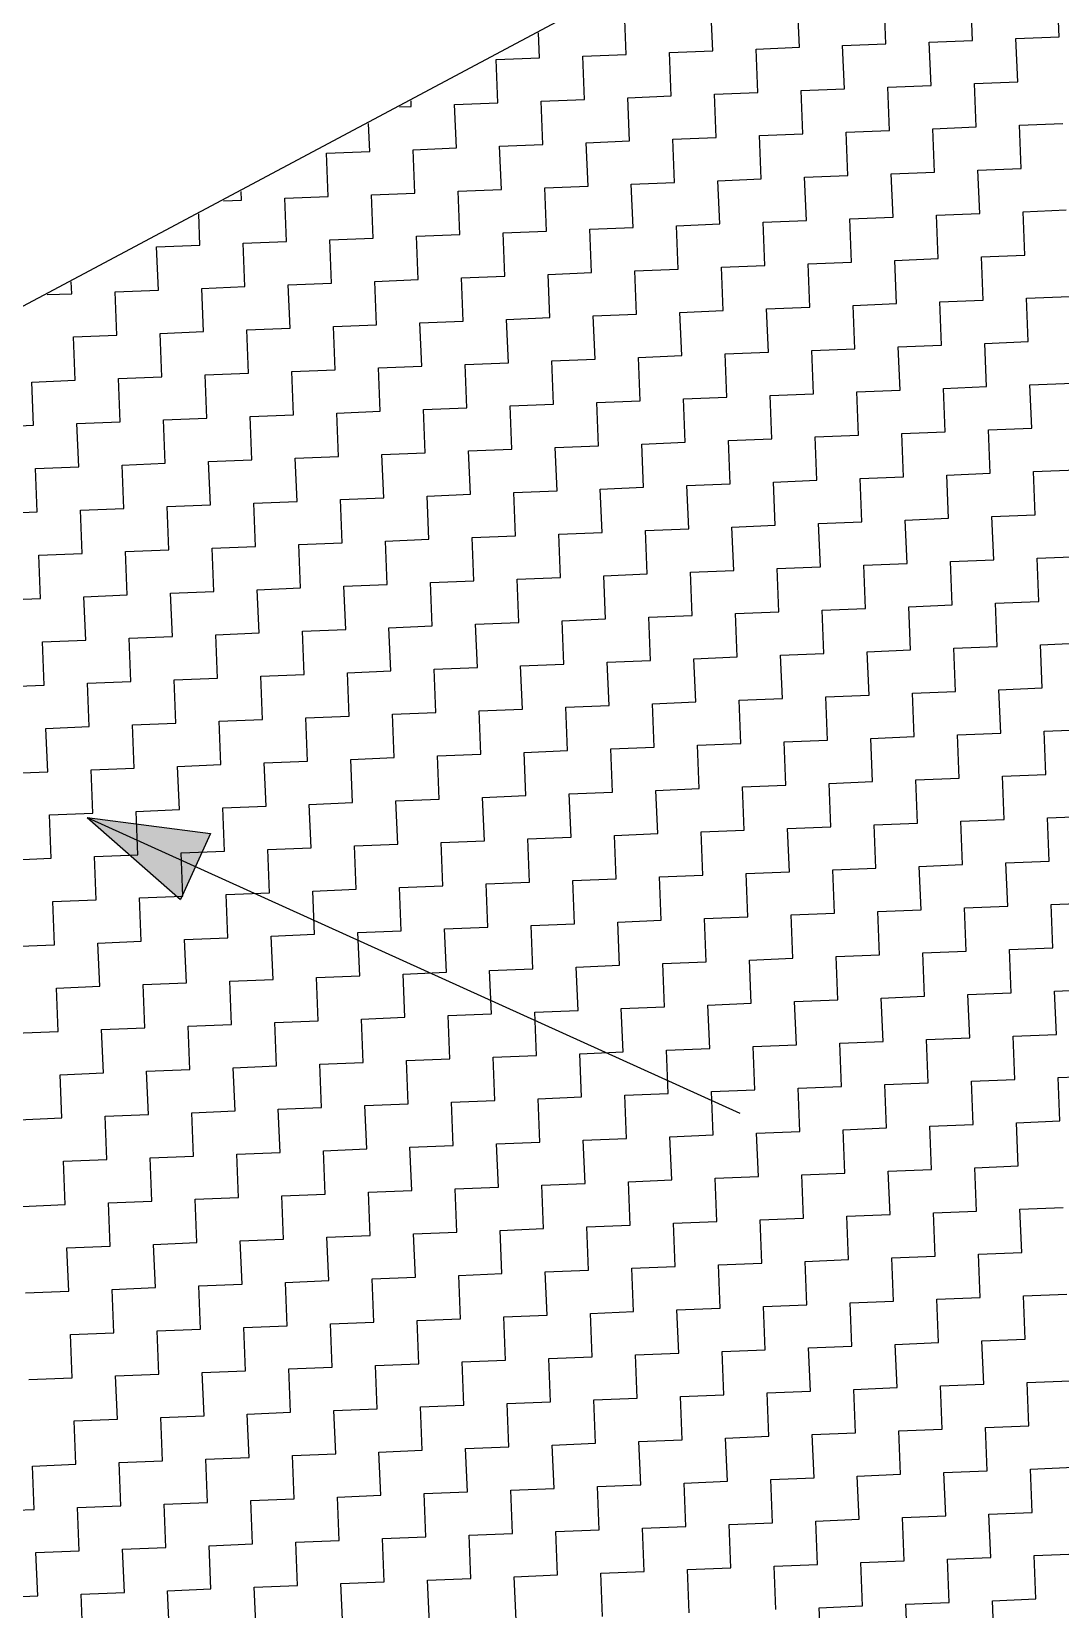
# Model space of a CAD drawing. Header units: metres. Extents: x 281802 to 284768, y 2076477 to 2081449.
# Drawn here: x 282333.2 to 282435.3, y 2077008.6 to 2077165.3 of the extents above; entities that cross this region are included whole.
import ezdxf

# ---------------------------------------------------------------- set-up
doc = ezdxf.new("R2010")
doc.units = ezdxf.units.M
doc.layers.add('POLY_HATCH', color=12, linetype='Continuous')
doc.layers.add('POLY_PARCEL', color=6, linetype='Continuous')

msp = doc.modelspace()

# ---------------------------------------------------------------- hatches: boundary and pattern name
h = msp.add_hatch(color=256)
h.paths.add_polyline_path([(282349.46, 2077082.36), (282350.95, 2077085.64), (282338.71, 2077087.23)])
h.paths.add_polyline_path([(282338.71, 2077087.23), (282347.97, 2077079.07), (282349.46, 2077082.36)])

# ---------------------------------------------------------------- linework, layer by layer
for points in [[(282338.71, 2077087.23), (282403.47, 2077057.87)], [(282338.71, 2077087.23), (282347.97, 2077079.07)], [(282338.71, 2077087.23), (282350.95, 2077085.64)], [(282350.95, 2077085.64), (282347.97, 2077079.07)]]:
    msp.add_lwpolyline(points)
at = {"layer": 'POLY_HATCH'}
msp.add_line((282517.72, 2077236.83), (282210.15, 2077072.83), dxfattribs=at)
at = {"layer": 'POLY_HATCH', "linetype": 'Continuous'}
for p, q in [((282435.18, 2077164.73), (282435, 2077169.03)), ((282392.19, 2077162.99), (282392.02, 2077167.29)), ((282400.79, 2077163.34), (282400.61, 2077167.64)), ((282409.39, 2077163.69), (282409.21, 2077167.99)), ((282417.98, 2077164.04), (282417.81, 2077168.33)), ((282426.58, 2077164.38), (282426.41, 2077168.68)), ((282383.59, 2077162.64), (282383.49, 2077165.12)), ((282413.68, 2077163.86), (282417.98, 2077164.04)), ((282422.28, 2077164.21), (282426.58, 2077164.38)), ((282422.46, 2077159.91), (282422.28, 2077164.21)), ((282430.88, 2077164.56), (282435.18, 2077164.73)), ((282431.05, 2077160.26), (282430.88, 2077164.56)), ((282379.3, 2077162.47), (282383.59, 2077162.64)), ((282379.47, 2077158.17), (282379.3, 2077162.47)), ((282387.89, 2077162.82), (282392.19, 2077162.99)), ((282388.07, 2077158.52), (282387.89, 2077162.82)), ((282396.49, 2077163.17), (282400.79, 2077163.34)), ((282396.66, 2077158.87), (282396.49, 2077163.17)), ((282405.09, 2077163.51), (282409.39, 2077163.69)), ((282405.26, 2077159.22), (282405.09, 2077163.51)), ((282413.86, 2077159.56), (282413.68, 2077163.86)), ((282409.56, 2077159.39), (282413.86, 2077159.56)), ((282409.73, 2077155.09), (282409.56, 2077159.39)), ((282418.16, 2077159.74), (282422.46, 2077159.91)), ((282418.33, 2077155.44), (282418.16, 2077159.74)), ((282426.75, 2077160.09), (282431.05, 2077160.26)), ((282426.93, 2077155.79), (282426.75, 2077160.09)), ((282369.71, 2077157.77), (282370.87, 2077157.82)), ((282370.87, 2077157.82), (282370.85, 2077158.38)), ((282375.17, 2077158), (282379.47, 2077158.17)), ((282375.35, 2077153.7), (282375.17, 2077158)), ((282383.77, 2077158.34), (282388.07, 2077158.52)), ((282383.94, 2077154.05), (282383.77, 2077158.34)), ((282392.37, 2077158.69), (282396.66, 2077158.87)), ((282392.54, 2077154.39), (282392.37, 2077158.69)), ((282400.96, 2077159.04), (282405.26, 2077159.22)), ((282401.14, 2077154.74), (282400.96, 2077159.04)), ((282366.75, 2077153.35), (282366.64, 2077156.13)), ((282396.84, 2077154.57), (282401.14, 2077154.74)), ((282405.44, 2077154.92), (282409.73, 2077155.09)), ((282405.61, 2077150.62), (282405.44, 2077154.92)), ((282414.03, 2077155.26), (282418.33, 2077155.44)), ((282414.21, 2077150.97), (282414.03, 2077155.26)), ((282422.63, 2077155.61), (282426.93, 2077155.79)), ((282422.8, 2077151.31), (282422.63, 2077155.61)), ((282431.23, 2077155.96), (282435.53, 2077156.14)), ((282431.4, 2077151.66), (282431.23, 2077155.96)), ((282362.45, 2077153.17), (282366.75, 2077153.35)), ((282362.62, 2077148.88), (282362.45, 2077153.17)), ((282371.05, 2077153.52), (282375.35, 2077153.7)), ((282371.22, 2077149.22), (282371.05, 2077153.52)), ((282379.64, 2077153.87), (282383.94, 2077154.05)), ((282379.82, 2077149.57), (282379.64, 2077153.87)), ((282388.24, 2077154.22), (282392.54, 2077154.39)), ((282388.42, 2077149.92), (282388.24, 2077154.22)), ((282397.01, 2077150.27), (282396.84, 2077154.57)), ((282427.1, 2077151.49), (282431.4, 2077151.66)), ((282427.28, 2077147.19), (282427.1, 2077151.49)), ((282384.12, 2077149.75), (282388.42, 2077149.92)), ((282392.71, 2077150.1), (282397.01, 2077150.27)), ((282392.89, 2077145.8), (282392.71, 2077150.1)), ((282401.31, 2077150.44), (282405.61, 2077150.62)), ((282401.49, 2077146.15), (282401.31, 2077150.44)), ((282409.91, 2077150.79), (282414.21, 2077150.97)), ((282410.08, 2077146.49), (282409.91, 2077150.79)), ((282418.51, 2077151.14), (282422.8, 2077151.31)), ((282418.68, 2077146.84), (282418.51, 2077151.14)), ((282352.23, 2077148.46), (282354.03, 2077148.53)), ((282354.03, 2077148.53), (282353.99, 2077149.39)), ((282358.33, 2077148.7), (282362.62, 2077148.88)), ((282358.5, 2077144.4), (282358.33, 2077148.7)), ((282366.92, 2077149.05), (282371.22, 2077149.22)), ((282367.1, 2077144.75), (282366.92, 2077149.05)), ((282375.52, 2077149.4), (282379.82, 2077149.57)), ((282375.69, 2077145.1), (282375.52, 2077149.4)), ((282384.29, 2077145.45), (282384.12, 2077149.75)), ((282349.9, 2077144.05), (282349.78, 2077147.15)), ((282414.38, 2077146.67), (282418.68, 2077146.84)), ((282422.98, 2077147.02), (282427.28, 2077147.19)), ((282423.15, 2077142.72), (282422.98, 2077147.02)), ((282431.58, 2077147.36), (282435.87, 2077147.54)), ((282431.75, 2077143.07), (282431.58, 2077147.36)), ((282379.99, 2077145.27), (282384.29, 2077145.45)), ((282380.17, 2077140.98), (282379.99, 2077145.27)), ((282388.59, 2077145.62), (282392.89, 2077145.8)), ((282388.76, 2077141.32), (282388.59, 2077145.62)), ((282397.19, 2077145.97), (282401.49, 2077146.15)), ((282397.36, 2077141.67), (282397.19, 2077145.97)), ((282405.78, 2077146.32), (282410.08, 2077146.49)), ((282405.96, 2077142.02), (282405.78, 2077146.32)), ((282414.56, 2077142.37), (282414.38, 2077146.67)), ((282345.6, 2077143.88), (282349.9, 2077144.05)), ((282345.78, 2077139.58), (282345.6, 2077143.88)), ((282354.2, 2077144.23), (282358.5, 2077144.4)), ((282354.37, 2077139.93), (282354.2, 2077144.23)), ((282362.8, 2077144.58), (282367.1, 2077144.75)), ((282362.97, 2077140.28), (282362.8, 2077144.58)), ((282371.4, 2077144.93), (282375.69, 2077145.1)), ((282371.57, 2077140.63), (282371.4, 2077144.93)), ((282410.26, 2077142.19), (282414.56, 2077142.37)), ((282410.43, 2077137.9), (282410.26, 2077142.19)), ((282418.85, 2077142.54), (282423.15, 2077142.72)), ((282419.03, 2077138.24), (282418.85, 2077142.54)), ((282427.45, 2077142.89), (282431.75, 2077143.07)), ((282427.63, 2077138.59), (282427.45, 2077142.89)), ((282367.27, 2077140.45), (282371.57, 2077140.63)), ((282375.87, 2077140.8), (282380.17, 2077140.98)), ((282376.04, 2077136.5), (282375.87, 2077140.8)), ((282384.47, 2077141.15), (282388.76, 2077141.32)), ((282384.64, 2077136.85), (282384.47, 2077141.15)), ((282393.06, 2077141.5), (282397.36, 2077141.67)), ((282393.24, 2077137.2), (282393.06, 2077141.5)), ((282401.66, 2077141.85), (282405.96, 2077142.02)), ((282401.83, 2077137.55), (282401.66, 2077141.85)), ((282334.76, 2077139.14), (282337.18, 2077139.23)), ((282337.18, 2077139.23), (282337.13, 2077140.4)), ((282341.48, 2077139.41), (282345.78, 2077139.58)), ((282341.65, 2077135.11), (282341.48, 2077139.41)), ((282350.08, 2077139.76), (282354.37, 2077139.93)), ((282350.25, 2077135.46), (282350.08, 2077139.76)), ((282358.67, 2077140.1), (282362.97, 2077140.28)), ((282358.85, 2077135.81), (282358.67, 2077140.1)), ((282367.44, 2077136.15), (282367.27, 2077140.45)), ((282397.54, 2077137.37), (282401.83, 2077137.55)), ((282406.13, 2077137.72), (282410.43, 2077137.9)), ((282406.31, 2077133.42), (282406.13, 2077137.72)), ((282414.73, 2077138.07), (282419.03, 2077138.24)), ((282414.9, 2077133.77), (282414.73, 2077138.07)), ((282423.33, 2077138.42), (282427.63, 2077138.59)), ((282423.5, 2077134.12), (282423.33, 2077138.42)), ((282431.92, 2077138.77), (282436.22, 2077138.94)), ((282432.1, 2077134.47), (282431.92, 2077138.77)), ((282363.15, 2077135.98), (282367.44, 2077136.15)), ((282363.32, 2077131.68), (282363.15, 2077135.98)), ((282371.74, 2077136.33), (282376.04, 2077136.5)), ((282371.92, 2077132.03), (282371.74, 2077136.33)), ((282380.34, 2077136.68), (282384.64, 2077136.85)), ((282380.51, 2077132.38), (282380.34, 2077136.68)), ((282388.94, 2077137.03), (282393.24, 2077137.2)), ((282389.11, 2077132.73), (282388.94, 2077137.03)), ((282397.71, 2077133.08), (282397.54, 2077137.37)), ((282337.35, 2077134.94), (282341.65, 2077135.11)), ((282337.53, 2077130.64), (282337.35, 2077134.94)), ((282345.95, 2077135.28), (282350.25, 2077135.46)), ((282346.13, 2077130.98), (282345.95, 2077135.28)), ((282354.55, 2077135.63), (282358.85, 2077135.81)), ((282354.72, 2077131.33), (282354.55, 2077135.63)), ((282427.8, 2077134.29), (282432.1, 2077134.47)), ((282427.97, 2077130), (282427.8, 2077134.29)), ((282384.81, 2077132.55), (282389.11, 2077132.73)), ((282393.41, 2077132.9), (282397.71, 2077133.08)), ((282393.58, 2077128.6), (282393.41, 2077132.9)), ((282402.01, 2077133.25), (282406.31, 2077133.42)), ((282402.18, 2077128.95), (282402.01, 2077133.25)), ((282410.61, 2077133.6), (282414.9, 2077133.77)), ((282410.78, 2077129.3), (282410.61, 2077133.6)), ((282419.2, 2077133.95), (282423.5, 2077134.12)), ((282419.38, 2077129.65), (282419.2, 2077133.95)), ((282350.42, 2077131.16), (282354.72, 2077131.33)), ((282350.6, 2077126.86), (282350.42, 2077131.16)), ((282359.02, 2077131.51), (282363.32, 2077131.68)), ((282359.2, 2077127.21), (282359.02, 2077131.51)), ((282367.62, 2077131.86), (282371.92, 2077132.03)), ((282367.79, 2077127.56), (282367.62, 2077131.86)), ((282376.22, 2077132.2), (282380.51, 2077132.38)), ((282376.39, 2077127.91), (282376.22, 2077132.2)), ((282384.99, 2077128.25), (282384.81, 2077132.55)), ((282333.23, 2077130.46), (282337.53, 2077130.64)), ((282333.4, 2077126.16), (282333.23, 2077130.46)), ((282341.83, 2077130.81), (282346.13, 2077130.98)), ((282342, 2077126.51), (282341.83, 2077130.81)), ((282415.08, 2077129.47), (282419.38, 2077129.65)), ((282423.68, 2077129.82), (282427.97, 2077130)), ((282423.85, 2077125.52), (282423.68, 2077129.82)), ((282432.27, 2077130.17), (282436.57, 2077130.34)), ((282432.45, 2077125.87), (282432.27, 2077130.17)), ((282380.69, 2077128.08), (282384.99, 2077128.25)), ((282380.86, 2077123.78), (282380.69, 2077128.08)), ((282389.29, 2077128.43), (282393.58, 2077128.6)), ((282389.46, 2077124.13), (282389.29, 2077128.43)), ((282397.88, 2077128.78), (282402.18, 2077128.95)), ((282398.06, 2077124.48), (282397.88, 2077128.78)), ((282406.48, 2077129.12), (282410.78, 2077129.3)), ((282406.65, 2077124.83), (282406.48, 2077129.12)), ((282415.25, 2077125.17), (282415.08, 2077129.47)), ((282337.7, 2077126.34), (282342, 2077126.51)), ((282346.3, 2077126.69), (282350.6, 2077126.86)), ((282346.47, 2077122.39), (282346.3, 2077126.69)), ((282354.9, 2077127.03), (282359.2, 2077127.21)), ((282355.07, 2077122.74), (282354.9, 2077127.03)), ((282363.49, 2077127.38), (282367.79, 2077127.56)), ((282363.67, 2077123.08), (282363.49, 2077127.38)), ((282372.09, 2077127.73), (282376.39, 2077127.91)), ((282372.27, 2077123.43), (282372.09, 2077127.73)), ((282329.11, 2077125.99), (282333.4, 2077126.16)), ((282337.88, 2077122.04), (282337.7, 2077126.34)), ((282410.95, 2077125), (282415.25, 2077125.17)), ((282411.13, 2077120.7), (282410.95, 2077125)), ((282419.55, 2077125.35), (282423.85, 2077125.52)), ((282419.72, 2077121.05), (282419.55, 2077125.35)), ((282428.15, 2077125.7), (282432.45, 2077125.87)), ((282428.32, 2077121.4), (282428.15, 2077125.7)), ((282367.97, 2077123.26), (282372.27, 2077123.43)), ((282376.56, 2077123.61), (282380.86, 2077123.78)), ((282376.74, 2077119.31), (282376.56, 2077123.61)), ((282385.16, 2077123.96), (282389.46, 2077124.13)), ((282385.34, 2077119.66), (282385.16, 2077123.96)), ((282393.76, 2077124.3), (282398.06, 2077124.48)), ((282393.93, 2077120.01), (282393.76, 2077124.3)), ((282402.36, 2077124.65), (282406.65, 2077124.83)), ((282402.53, 2077120.35), (282402.36, 2077124.65)), ((282333.58, 2077121.87), (282337.88, 2077122.04)), ((282333.75, 2077117.57), (282333.58, 2077121.87)), ((282342.18, 2077122.21), (282346.47, 2077122.39)), ((282342.35, 2077117.91), (282342.18, 2077122.21)), ((282350.77, 2077122.56), (282355.07, 2077122.74)), ((282350.95, 2077118.26), (282350.77, 2077122.56)), ((282359.37, 2077122.91), (282363.67, 2077123.08)), ((282359.54, 2077118.61), (282359.37, 2077122.91)), ((282368.14, 2077118.96), (282367.97, 2077123.26)), ((282432.62, 2077121.57), (282436.92, 2077121.75)), ((282398.23, 2077120.18), (282402.53, 2077120.35)), ((282398.41, 2077115.88), (282398.23, 2077120.18)), ((282406.83, 2077120.53), (282411.13, 2077120.7)), ((282407, 2077116.23), (282406.83, 2077120.53)), ((282415.43, 2077120.88), (282419.72, 2077121.05)), ((282415.6, 2077116.58), (282415.43, 2077120.88)), ((282424.02, 2077121.22), (282428.32, 2077121.4)), ((282424.2, 2077116.93), (282424.02, 2077121.22)), ((282432.79, 2077117.27), (282432.62, 2077121.57)), ((282355.25, 2077118.44), (282359.54, 2077118.61)), ((282363.84, 2077118.79), (282368.14, 2077118.96)), ((282364.02, 2077114.49), (282363.84, 2077118.79)), ((282372.44, 2077119.13), (282376.74, 2077119.31)), ((282372.61, 2077114.84), (282372.44, 2077119.13)), ((282381.04, 2077119.48), (282385.34, 2077119.66)), ((282381.21, 2077115.18), (282381.04, 2077119.48)), ((282389.63, 2077119.83), (282393.93, 2077120.01)), ((282389.81, 2077115.53), (282389.63, 2077119.83)), ((282329.45, 2077117.39), (282333.75, 2077117.57)), ((282338.05, 2077117.74), (282342.35, 2077117.91)), ((282338.23, 2077113.44), (282338.05, 2077117.74)), ((282346.65, 2077118.09), (282350.95, 2077118.26)), ((282346.82, 2077113.79), (282346.65, 2077118.09)), ((282355.42, 2077114.14), (282355.25, 2077118.44)), ((282428.5, 2077117.1), (282432.79, 2077117.27)), ((282428.67, 2077112.8), (282428.5, 2077117.1)), ((282385.51, 2077115.36), (282389.81, 2077115.53)), ((282394.11, 2077115.71), (282398.41, 2077115.88)), ((282394.28, 2077111.41), (282394.11, 2077115.71)), ((282402.7, 2077116.05), (282407, 2077116.23)), ((282402.88, 2077111.76), (282402.7, 2077116.05)), ((282411.3, 2077116.4), (282415.6, 2077116.58)), ((282411.48, 2077112.1), (282411.3, 2077116.4)), ((282419.9, 2077116.75), (282424.2, 2077116.93)), ((282420.07, 2077112.45), (282419.9, 2077116.75)), ((282351.12, 2077113.96), (282355.42, 2077114.14)), ((282351.3, 2077109.67), (282351.12, 2077113.96)), ((282359.72, 2077114.31), (282364.02, 2077114.49)), ((282359.89, 2077110.01), (282359.72, 2077114.31)), ((282368.32, 2077114.66), (282372.61, 2077114.84)), ((282368.49, 2077110.36), (282368.32, 2077114.66)), ((282376.91, 2077115.01), (282381.21, 2077115.18)), ((282377.09, 2077110.71), (282376.91, 2077115.01)), ((282385.68, 2077111.06), (282385.51, 2077115.36)), ((282333.93, 2077113.27), (282338.23, 2077113.44)), ((282334.1, 2077108.97), (282333.93, 2077113.27)), ((282342.52, 2077113.62), (282346.82, 2077113.79)), ((282342.7, 2077109.32), (282342.52, 2077113.62)), ((282415.77, 2077112.28), (282420.07, 2077112.45)), ((282424.37, 2077112.63), (282428.67, 2077112.8)), ((282424.55, 2077108.33), (282424.37, 2077112.63)), ((282432.97, 2077112.98), (282437.27, 2077113.15)), ((282433.14, 2077108.68), (282432.97, 2077112.98)), ((282381.39, 2077110.89), (282385.68, 2077111.06)), ((282381.56, 2077106.59), (282381.39, 2077110.89)), ((282389.98, 2077111.23), (282394.28, 2077111.41)), ((282390.16, 2077106.94), (282389.98, 2077111.23)), ((282398.58, 2077111.58), (282402.88, 2077111.76)), ((282398.75, 2077107.28), (282398.58, 2077111.58)), ((282407.18, 2077111.93), (282411.48, 2077112.1)), ((282407.35, 2077107.63), (282407.18, 2077111.93)), ((282415.95, 2077107.98), (282415.77, 2077112.28)), ((282338.4, 2077109.14), (282342.7, 2077109.32)), ((282347, 2077109.49), (282351.3, 2077109.67)), ((282347.17, 2077105.19), (282347, 2077109.49)), ((282355.59, 2077109.84), (282359.89, 2077110.01)), ((282355.77, 2077105.54), (282355.59, 2077109.84)), ((282364.19, 2077110.19), (282368.49, 2077110.36)), ((282364.37, 2077105.89), (282364.19, 2077110.19)), ((282372.79, 2077110.54), (282377.09, 2077110.71)), ((282372.96, 2077106.24), (282372.79, 2077110.54)), ((282329.8, 2077108.8), (282334.1, 2077108.97)), ((282338.57, 2077104.84), (282338.4, 2077109.14)), ((282403.05, 2077107.46), (282407.35, 2077107.63)), ((282411.65, 2077107.81), (282415.95, 2077107.98)), ((282411.82, 2077103.51), (282411.65, 2077107.81)), ((282420.25, 2077108.15), (282424.55, 2077108.33)), ((282420.42, 2077103.86), (282420.25, 2077108.15)), ((282428.84, 2077108.5), (282433.14, 2077108.68)), ((282429.02, 2077104.2), (282428.84, 2077108.5)), ((282368.66, 2077106.06), (282372.96, 2077106.24)), ((282368.84, 2077101.77), (282368.66, 2077106.06)), ((282377.26, 2077106.41), (282381.56, 2077106.59)), ((282377.44, 2077102.11), (282377.26, 2077106.41)), ((282385.86, 2077106.76), (282390.16, 2077106.94)), ((282386.03, 2077102.46), (282385.86, 2077106.76)), ((282394.46, 2077107.11), (282398.75, 2077107.28)), ((282394.63, 2077102.81), (282394.46, 2077107.11)), ((282403.23, 2077103.16), (282403.05, 2077107.46)), ((282334.28, 2077104.67), (282338.57, 2077104.84)), ((282334.45, 2077100.37), (282334.28, 2077104.67)), ((282342.87, 2077105.02), (282347.17, 2077105.19)), ((282343.05, 2077100.72), (282342.87, 2077105.02)), ((282351.47, 2077105.37), (282355.77, 2077105.54)), ((282351.64, 2077101.07), (282351.47, 2077105.37)), ((282360.07, 2077105.72), (282364.37, 2077105.89)), ((282360.24, 2077101.42), (282360.07, 2077105.72)), ((282433.32, 2077104.38), (282437.62, 2077104.55)), ((282398.93, 2077102.98), (282403.23, 2077103.16)), ((282399.1, 2077098.69), (282398.93, 2077102.98)), ((282407.53, 2077103.33), (282411.82, 2077103.51)), ((282407.7, 2077099.03), (282407.53, 2077103.33)), ((282416.12, 2077103.68), (282420.42, 2077103.86)), ((282416.3, 2077099.38), (282416.12, 2077103.68)), ((282424.72, 2077104.03), (282429.02, 2077104.2)), ((282424.89, 2077099.73), (282424.72, 2077104.03)), ((282433.49, 2077100.08), (282433.32, 2077104.38)), ((282355.94, 2077101.24), (282360.24, 2077101.42)), ((282364.54, 2077101.59), (282368.84, 2077101.77)), ((282364.71, 2077097.29), (282364.54, 2077101.59)), ((282373.14, 2077101.94), (282377.44, 2077102.11)), ((282373.31, 2077097.64), (282373.14, 2077101.94)), ((282381.73, 2077102.29), (282386.03, 2077102.46)), ((282381.91, 2077097.99), (282381.73, 2077102.29)), ((282390.33, 2077102.64), (282394.63, 2077102.81)), ((282390.51, 2077098.34), (282390.33, 2077102.64)), ((282330.15, 2077100.2), (282334.45, 2077100.37)), ((282338.75, 2077100.55), (282343.05, 2077100.72)), ((282338.92, 2077096.25), (282338.75, 2077100.55)), ((282347.35, 2077100.89), (282351.64, 2077101.07)), ((282347.52, 2077096.6), (282347.35, 2077100.89)), ((282356.12, 2077096.94), (282355.94, 2077101.24)), ((282429.19, 2077099.91), (282433.49, 2077100.08)), ((282429.37, 2077095.61), (282429.19, 2077099.91)), ((282386.21, 2077098.16), (282390.51, 2077098.34)), ((282394.8, 2077098.51), (282399.1, 2077098.69)), ((282394.98, 2077094.21), (282394.8, 2077098.51)), ((282403.4, 2077098.86), (282407.7, 2077099.03)), ((282403.58, 2077094.56), (282403.4, 2077098.86)), ((282412, 2077099.21), (282416.3, 2077099.38)), ((282412.17, 2077094.91), (282412, 2077099.21)), ((282420.6, 2077099.56), (282424.89, 2077099.73)), ((282420.77, 2077095.26), (282420.6, 2077099.56)), ((282351.82, 2077096.77), (282356.12, 2077096.94)), ((282351.99, 2077092.47), (282351.82, 2077096.77)), ((282360.42, 2077097.12), (282364.71, 2077097.29)), ((282360.59, 2077092.82), (282360.42, 2077097.12)), ((282369.01, 2077097.47), (282373.31, 2077097.64)), ((282369.19, 2077093.17), (282369.01, 2077097.47)), ((282377.61, 2077097.82), (282381.91, 2077097.99)), ((282377.78, 2077093.52), (282377.61, 2077097.82)), ((282386.38, 2077093.87), (282386.21, 2077098.16)), ((282334.62, 2077096.07), (282338.92, 2077096.25)), ((282334.8, 2077091.77), (282334.62, 2077096.07)), ((282343.22, 2077096.42), (282347.52, 2077096.6)), ((282343.39, 2077092.12), (282343.22, 2077096.42)), ((282416.47, 2077095.08), (282420.77, 2077095.26)), ((282416.65, 2077090.79), (282416.47, 2077095.08)), ((282425.07, 2077095.43), (282429.37, 2077095.61)), ((282425.24, 2077091.13), (282425.07, 2077095.43)), ((282433.67, 2077095.78), (282437.96, 2077095.96)), ((282433.84, 2077091.48), (282433.67, 2077095.78)), ((282382.08, 2077093.69), (282386.38, 2077093.87)), ((282382.26, 2077089.39), (282382.08, 2077093.69)), ((282390.68, 2077094.04), (282394.98, 2077094.21)), ((282390.85, 2077089.74), (282390.68, 2077094.04)), ((282399.28, 2077094.39), (282403.58, 2077094.56)), ((282399.45, 2077090.09), (282399.28, 2077094.39)), ((282407.87, 2077094.74), (282412.17, 2077094.91)), ((282408.05, 2077090.44), (282407.87, 2077094.74)), ((282339.1, 2077091.95), (282343.39, 2077092.12)), ((282347.69, 2077092.3), (282351.99, 2077092.47)), ((282347.87, 2077088), (282347.69, 2077092.3)), ((282356.29, 2077092.65), (282360.59, 2077092.82)), ((282356.47, 2077088.35), (282356.29, 2077092.65)), ((282364.89, 2077092.99), (282369.19, 2077093.17)), ((282365.06, 2077088.7), (282364.89, 2077092.99)), ((282373.49, 2077093.34), (282377.78, 2077093.52)), ((282373.66, 2077089.04), (282373.49, 2077093.34)), ((282330.5, 2077091.6), (282334.8, 2077091.77)), ((282339.27, 2077087.65), (282339.1, 2077091.95)), ((282403.75, 2077090.26), (282408.05, 2077090.44)), ((282412.35, 2077090.61), (282416.65, 2077090.79)), ((282412.52, 2077086.31), (282412.35, 2077090.61)), ((282420.94, 2077090.96), (282425.24, 2077091.13)), ((282421.12, 2077086.66), (282420.94, 2077090.96)), ((282429.54, 2077091.31), (282433.84, 2077091.48)), ((282429.72, 2077087.01), (282429.54, 2077091.31)), ((282369.36, 2077088.87), (282373.66, 2077089.04)), ((282369.54, 2077084.57), (282369.36, 2077088.87)), ((282377.96, 2077089.22), (282382.26, 2077089.39)), ((282378.13, 2077084.92), (282377.96, 2077089.22)), ((282386.56, 2077089.57), (282390.85, 2077089.74)), ((282386.73, 2077085.27), (282386.56, 2077089.57)), ((282395.15, 2077089.91), (282399.45, 2077090.09)), ((282395.33, 2077085.62), (282395.15, 2077089.91)), ((282403.92, 2077085.96), (282403.75, 2077090.26)), ((282334.97, 2077087.48), (282339.27, 2077087.65)), ((282335.15, 2077083.18), (282334.97, 2077087.48)), ((282343.57, 2077087.82), (282347.87, 2077088)), ((282343.74, 2077083.53), (282343.57, 2077087.82)), ((282352.17, 2077088.17), (282356.47, 2077088.35)), ((282352.34, 2077083.87), (282352.17, 2077088.17)), ((282360.76, 2077088.52), (282365.06, 2077088.7)), ((282360.94, 2077084.22), (282360.76, 2077088.52)), ((282434.01, 2077087.18), (282438.31, 2077087.36)), ((282399.63, 2077085.79), (282403.92, 2077085.96)), ((282399.8, 2077081.49), (282399.63, 2077085.79)), ((282408.22, 2077086.14), (282412.52, 2077086.31)), ((282408.4, 2077081.84), (282408.22, 2077086.14)), ((282416.82, 2077086.49), (282421.12, 2077086.66)), ((282416.99, 2077082.19), (282416.82, 2077086.49)), ((282425.42, 2077086.84), (282429.72, 2077087.01)), ((282425.59, 2077082.54), (282425.42, 2077086.84)), ((282434.19, 2077082.89), (282434.01, 2077087.18)), ((282356.64, 2077084.05), (282360.94, 2077084.22)), ((282365.24, 2077084.4), (282369.54, 2077084.57)), ((282365.41, 2077080.1), (282365.24, 2077084.4)), ((282373.83, 2077084.75), (282378.13, 2077084.92)), ((282374.01, 2077080.45), (282373.83, 2077084.75)), ((282382.43, 2077085.09), (282386.73, 2077085.27)), ((282382.61, 2077080.8), (282382.43, 2077085.09)), ((282391.03, 2077085.44), (282395.33, 2077085.62)), ((282391.2, 2077081.14), (282391.03, 2077085.44)), ((282330.85, 2077083), (282335.15, 2077083.18)), ((282339.44, 2077083.35), (282343.74, 2077083.53)), ((282339.62, 2077079.05), (282339.44, 2077083.35)), ((282348.04, 2077083.7), (282352.34, 2077083.87)), ((282348.22, 2077079.4), (282348.04, 2077083.7)), ((282356.81, 2077079.75), (282356.64, 2077084.05)), ((282429.89, 2077082.71), (282434.19, 2077082.89)), ((282430.06, 2077078.41), (282429.89, 2077082.71)), ((282386.9, 2077080.97), (282391.2, 2077081.14)), ((282395.5, 2077081.32), (282399.8, 2077081.49)), ((282395.68, 2077077.02), (282395.5, 2077081.32)), ((282404.1, 2077081.67), (282408.4, 2077081.84)), ((282404.27, 2077077.37), (282404.1, 2077081.67)), ((282412.7, 2077082.01), (282416.99, 2077082.19)), ((282412.87, 2077077.72), (282412.7, 2077082.01)), ((282421.29, 2077082.36), (282425.59, 2077082.54)), ((282421.47, 2077078.06), (282421.29, 2077082.36)), ((282352.51, 2077079.58), (282356.81, 2077079.75)), ((282352.69, 2077075.28), (282352.51, 2077079.58)), ((282361.11, 2077079.92), (282365.41, 2077080.1)), ((282361.29, 2077075.63), (282361.11, 2077079.92)), ((282369.71, 2077080.27), (282374.01, 2077080.45)), ((282369.88, 2077075.97), (282369.71, 2077080.27)), ((282378.31, 2077080.62), (282382.61, 2077080.8)), ((282378.48, 2077076.32), (282378.31, 2077080.62)), ((282387.08, 2077076.67), (282386.9, 2077080.97)), ((282335.32, 2077078.88), (282339.62, 2077079.05)), ((282335.49, 2077074.58), (282335.32, 2077078.88)), ((282343.92, 2077079.23), (282348.22, 2077079.4)), ((282344.09, 2077074.93), (282343.92, 2077079.23)), ((282417.17, 2077077.89), (282421.47, 2077078.06)), ((282417.34, 2077073.59), (282417.17, 2077077.89)), ((282425.77, 2077078.24), (282430.06, 2077078.41)), ((282425.94, 2077073.94), (282425.77, 2077078.24)), ((282434.36, 2077078.59), (282438.66, 2077078.76)), ((282434.54, 2077074.29), (282434.36, 2077078.59)), ((282374.18, 2077076.15), (282378.48, 2077076.32)), ((282382.78, 2077076.5), (282387.08, 2077076.67)), ((282382.95, 2077072.2), (282382.78, 2077076.5)), ((282391.38, 2077076.84), (282395.68, 2077077.02)), ((282391.55, 2077072.55), (282391.38, 2077076.84)), ((282399.97, 2077077.19), (282404.27, 2077077.37)), ((282400.15, 2077072.89), (282399.97, 2077077.19)), ((282408.57, 2077077.54), (282412.87, 2077077.72)), ((282408.75, 2077073.24), (282408.57, 2077077.54)), ((282339.79, 2077074.75), (282344.09, 2077074.93)), ((282339.97, 2077070.46), (282339.79, 2077074.75)), ((282348.39, 2077075.1), (282352.69, 2077075.28)), ((282348.56, 2077070.8), (282348.39, 2077075.1)), ((282356.99, 2077075.45), (282361.29, 2077075.63)), ((282357.16, 2077071.15), (282356.99, 2077075.45)), ((282365.58, 2077075.8), (282369.88, 2077075.97)), ((282365.76, 2077071.5), (282365.58, 2077075.8)), ((282374.36, 2077071.85), (282374.18, 2077076.15)), ((282331.2, 2077074.41), (282335.49, 2077074.58)), ((282404.45, 2077073.07), (282408.75, 2077073.24)), ((282413.04, 2077073.42), (282417.34, 2077073.59)), ((282413.22, 2077069.12), (282413.04, 2077073.42)), ((282421.64, 2077073.77), (282425.94, 2077073.94)), ((282421.82, 2077069.47), (282421.64, 2077073.77)), ((282430.24, 2077074.11), (282434.54, 2077074.29)), ((282430.41, 2077069.82), (282430.24, 2077074.11)), ((282370.06, 2077071.68), (282374.36, 2077071.85)), ((282370.23, 2077067.38), (282370.06, 2077071.68)), ((282378.65, 2077072.02), (282382.95, 2077072.2)), ((282378.83, 2077067.73), (282378.65, 2077072.02)), ((282387.25, 2077072.37), (282391.55, 2077072.55)), ((282387.43, 2077068.07), (282387.25, 2077072.37)), ((282395.85, 2077072.72), (282400.15, 2077072.89)), ((282396.02, 2077068.42), (282395.85, 2077072.72)), ((282404.62, 2077068.77), (282404.45, 2077073.07)), ((282335.67, 2077070.28), (282339.97, 2077070.46)), ((282335.84, 2077065.98), (282335.67, 2077070.28)), ((282344.27, 2077070.63), (282348.56, 2077070.8)), ((282344.44, 2077066.33), (282344.27, 2077070.63)), ((282352.86, 2077070.98), (282357.16, 2077071.15)), ((282353.04, 2077066.68), (282352.86, 2077070.98)), ((282361.46, 2077071.33), (282365.76, 2077071.5)), ((282361.63, 2077067.03), (282361.46, 2077071.33)), ((282434.71, 2077069.99), (282439.01, 2077070.16)), ((282400.32, 2077068.6), (282404.62, 2077068.77)), ((282400.5, 2077064.3), (282400.32, 2077068.6)), ((282408.92, 2077068.94), (282413.22, 2077069.12)), ((282409.09, 2077064.65), (282408.92, 2077068.94)), ((282417.52, 2077069.29), (282421.82, 2077069.47)), ((282417.69, 2077064.99), (282417.52, 2077069.29)), ((282426.11, 2077069.64), (282430.41, 2077069.82)), ((282426.29, 2077065.34), (282426.11, 2077069.64)), ((282434.89, 2077065.69), (282434.71, 2077069.99)), ((282357.34, 2077066.85), (282361.63, 2077067.03)), ((282365.93, 2077067.2), (282370.23, 2077067.38)), ((282366.11, 2077062.9), (282365.93, 2077067.2)), ((282374.53, 2077067.55), (282378.83, 2077067.73)), ((282374.7, 2077063.25), (282374.53, 2077067.55)), ((282383.13, 2077067.9), (282387.43, 2077068.07)), ((282383.3, 2077063.6), (282383.13, 2077067.9)), ((282391.72, 2077068.25), (282396.02, 2077068.42)), ((282391.9, 2077063.95), (282391.72, 2077068.25)), ((282331.54, 2077065.81), (282335.84, 2077065.98)), ((282340.14, 2077066.16), (282344.44, 2077066.33)), ((282340.32, 2077061.86), (282340.14, 2077066.16)), ((282348.74, 2077066.51), (282353.04, 2077066.68)), ((282348.91, 2077062.21), (282348.74, 2077066.51)), ((282357.51, 2077062.56), (282357.34, 2077066.85)), ((282421.99, 2077065.17), (282426.29, 2077065.34)), ((282430.59, 2077065.52), (282434.89, 2077065.69)), ((282430.76, 2077061.22), (282430.59, 2077065.52)), ((282387.6, 2077063.77), (282391.9, 2077063.95)), ((282387.77, 2077059.48), (282387.6, 2077063.77)), ((282396.2, 2077064.12), (282400.5, 2077064.3)), ((282396.37, 2077059.82), (282396.2, 2077064.12)), ((282404.79, 2077064.47), (282409.09, 2077064.65)), ((282404.97, 2077060.17), (282404.79, 2077064.47)), ((282413.39, 2077064.82), (282417.69, 2077064.99)), ((282413.57, 2077060.52), (282413.39, 2077064.82)), ((282422.16, 2077060.87), (282421.99, 2077065.17)), ((282344.61, 2077062.03), (282348.91, 2077062.21)), ((282353.21, 2077062.38), (282357.51, 2077062.56)), ((282353.39, 2077058.08), (282353.21, 2077062.38)), ((282361.81, 2077062.73), (282366.11, 2077062.9)), ((282361.98, 2077058.43), (282361.81, 2077062.73)), ((282370.41, 2077063.08), (282374.7, 2077063.25)), ((282370.58, 2077058.78), (282370.41, 2077063.08)), ((282379, 2077063.43), (282383.3, 2077063.6)), ((282379.18, 2077059.13), (282379, 2077063.43)), ((282336.02, 2077061.68), (282340.32, 2077061.86)), ((282336.19, 2077057.39), (282336.02, 2077061.68)), ((282344.79, 2077057.73), (282344.61, 2077062.03)), ((282417.86, 2077060.7), (282422.16, 2077060.87)), ((282418.04, 2077056.4), (282417.86, 2077060.7)), ((282426.46, 2077061.04), (282430.76, 2077061.22)), ((282426.64, 2077056.75), (282426.46, 2077061.04)), ((282435.06, 2077061.39), (282439.36, 2077061.57)), ((282435.23, 2077057.09), (282435.06, 2077061.39)), ((282374.88, 2077058.95), (282379.18, 2077059.13)), ((282383.48, 2077059.3), (282387.77, 2077059.48)), ((282383.65, 2077055), (282383.48, 2077059.3)), ((282392.07, 2077059.65), (282396.37, 2077059.82)), ((282392.25, 2077055.35), (282392.07, 2077059.65)), ((282400.67, 2077060), (282404.97, 2077060.17)), ((282400.84, 2077055.7), (282400.67, 2077060)), ((282409.27, 2077060.35), (282413.57, 2077060.52)), ((282409.44, 2077056.05), (282409.27, 2077060.35)), ((282340.49, 2077057.56), (282344.79, 2077057.73)), ((282340.66, 2077053.26), (282340.49, 2077057.56)), ((282349.09, 2077057.91), (282353.39, 2077058.08)), ((282349.26, 2077053.61), (282349.09, 2077057.91)), ((282357.68, 2077058.26), (282361.98, 2077058.43)), ((282357.86, 2077053.96), (282357.68, 2077058.26)), ((282366.28, 2077058.61), (282370.58, 2077058.78)), ((282366.46, 2077054.31), (282366.28, 2077058.61)), ((282375.05, 2077054.66), (282374.88, 2077058.95)), ((282331.89, 2077057.21), (282336.19, 2077057.39)), ((282405.14, 2077055.87), (282409.44, 2077056.05)), ((282413.74, 2077056.22), (282418.04, 2077056.4)), ((282413.91, 2077051.92), (282413.74, 2077056.22)), ((282422.34, 2077056.57), (282426.64, 2077056.75)), ((282422.51, 2077052.27), (282422.34, 2077056.57)), ((282430.93, 2077056.92), (282435.23, 2077057.09)), ((282431.11, 2077052.62), (282430.93, 2077056.92)), ((282370.75, 2077054.48), (282375.05, 2077054.66)), ((282370.93, 2077050.18), (282370.75, 2077054.48)), ((282379.35, 2077054.83), (282383.65, 2077055)), ((282379.53, 2077050.53), (282379.35, 2077054.83)), ((282387.95, 2077055.18), (282392.25, 2077055.35)), ((282388.12, 2077050.88), (282387.95, 2077055.18)), ((282396.55, 2077055.53), (282400.84, 2077055.7)), ((282396.72, 2077051.23), (282396.55, 2077055.53)), ((282405.32, 2077051.58), (282405.14, 2077055.87)), ((282336.37, 2077053.09), (282340.66, 2077053.26)), ((282336.54, 2077048.79), (282336.37, 2077053.09)), ((282344.96, 2077053.44), (282349.26, 2077053.61)), ((282345.14, 2077049.14), (282344.96, 2077053.44)), ((282353.56, 2077053.78), (282357.86, 2077053.96)), ((282353.73, 2077049.49), (282353.56, 2077053.78)), ((282362.16, 2077054.13), (282366.46, 2077054.31)), ((282362.33, 2077049.83), (282362.16, 2077054.13)), ((282392.42, 2077051.05), (282396.72, 2077051.23)), ((282401.02, 2077051.4), (282405.32, 2077051.58)), ((282401.19, 2077047.1), (282401.02, 2077051.4)), ((282409.62, 2077051.75), (282413.91, 2077051.92)), ((282409.79, 2077047.45), (282409.62, 2077051.75)), ((282418.21, 2077052.1), (282422.51, 2077052.27)), ((282418.39, 2077047.8), (282418.21, 2077052.1)), ((282426.81, 2077052.45), (282431.11, 2077052.62)), ((282426.98, 2077048.15), (282426.81, 2077052.45)), ((282358.03, 2077049.66), (282362.33, 2077049.83)), ((282358.21, 2077045.36), (282358.03, 2077049.66)), ((282366.63, 2077050.01), (282370.93, 2077050.18)), ((282366.8, 2077045.71), (282366.63, 2077050.01)), ((282375.23, 2077050.36), (282379.53, 2077050.53)), ((282375.4, 2077046.06), (282375.23, 2077050.36)), ((282383.82, 2077050.7), (282388.12, 2077050.88)), ((282384, 2077046.41), (282383.82, 2077050.7)), ((282392.6, 2077046.75), (282392.42, 2077051.05)), ((282332.24, 2077048.61), (282336.54, 2077048.79)), ((282340.84, 2077048.96), (282345.14, 2077049.14)), ((282341.01, 2077044.66), (282340.84, 2077048.96)), ((282349.44, 2077049.31), (282353.73, 2077049.49)), ((282349.61, 2077045.01), (282349.44, 2077049.31)), ((282422.69, 2077047.97), (282426.98, 2077048.15)), ((282431.28, 2077048.32), (282435.58, 2077048.5)), ((282431.46, 2077044.02), (282431.28, 2077048.32)), ((282388.3, 2077046.58), (282392.6, 2077046.75)), ((282388.47, 2077042.28), (282388.3, 2077046.58)), ((282396.89, 2077046.93), (282401.19, 2077047.1)), ((282397.07, 2077042.63), (282396.89, 2077046.93)), ((282405.49, 2077047.28), (282409.79, 2077047.45)), ((282405.67, 2077042.98), (282405.49, 2077047.28)), ((282414.09, 2077047.63), (282418.39, 2077047.8)), ((282414.26, 2077043.33), (282414.09, 2077047.63)), ((282422.86, 2077043.68), (282422.69, 2077047.97)), ((282345.31, 2077044.84), (282349.61, 2077045.01)), ((282353.91, 2077045.19), (282358.21, 2077045.36)), ((282354.08, 2077040.89), (282353.91, 2077045.19)), ((282362.51, 2077045.54), (282366.8, 2077045.71)), ((282362.68, 2077041.24), (282362.51, 2077045.54)), ((282371.1, 2077045.88), (282375.4, 2077046.06)), ((282371.28, 2077041.59), (282371.1, 2077045.88)), ((282379.7, 2077046.23), (282384, 2077046.41)), ((282379.87, 2077041.93), (282379.7, 2077046.23)), ((282336.71, 2077044.49), (282341.01, 2077044.66)), ((282336.89, 2077040.19), (282336.71, 2077044.49)), ((282345.49, 2077040.54), (282345.31, 2077044.84)), ((282418.56, 2077043.5), (282422.86, 2077043.68)), ((282418.74, 2077039.2), (282418.56, 2077043.5)), ((282427.16, 2077043.85), (282431.46, 2077044.02)), ((282427.33, 2077039.55), (282427.16, 2077043.85)), ((282375.58, 2077041.76), (282379.87, 2077041.93)), ((282384.17, 2077042.11), (282388.47, 2077042.28)), ((282384.35, 2077037.81), (282384.17, 2077042.11)), ((282392.77, 2077042.46), (282397.07, 2077042.63)), ((282392.94, 2077038.16), (282392.77, 2077042.46)), ((282401.37, 2077042.8), (282405.67, 2077042.98)), ((282401.54, 2077038.51), (282401.37, 2077042.8)), ((282409.96, 2077043.15), (282414.26, 2077043.33)), ((282410.14, 2077038.85), (282409.96, 2077043.15)), ((282341.19, 2077040.37), (282345.49, 2077040.54)), ((282341.36, 2077036.07), (282341.19, 2077040.37)), ((282349.78, 2077040.71), (282354.08, 2077040.89)), ((282349.96, 2077036.42), (282349.78, 2077040.71)), ((282358.38, 2077041.06), (282362.68, 2077041.24)), ((282358.56, 2077036.76), (282358.38, 2077041.06)), ((282366.98, 2077041.41), (282371.28, 2077041.59)), ((282367.15, 2077037.11), (282366.98, 2077041.41)), ((282375.75, 2077037.46), (282375.58, 2077041.76)), ((282332.59, 2077040.02), (282336.89, 2077040.19)), ((282405.84, 2077038.68), (282410.14, 2077038.85)), ((282414.44, 2077039.03), (282418.74, 2077039.2)), ((282414.61, 2077034.73), (282414.44, 2077039.03)), ((282423.03, 2077039.38), (282427.33, 2077039.55)), ((282423.21, 2077035.08), (282423.03, 2077039.38)), ((282431.63, 2077039.72), (282435.93, 2077039.9)), ((282431.81, 2077035.43), (282431.63, 2077039.72)), ((282371.45, 2077037.29), (282375.75, 2077037.46)), ((282371.63, 2077032.99), (282371.45, 2077037.29)), ((282380.05, 2077037.63), (282384.35, 2077037.81)), ((282380.22, 2077033.34), (282380.05, 2077037.63)), ((282388.65, 2077037.98), (282392.94, 2077038.16)), ((282388.82, 2077033.68), (282388.65, 2077037.98)), ((282397.24, 2077038.33), (282401.54, 2077038.51)), ((282397.42, 2077034.03), (282397.24, 2077038.33)), ((282406.01, 2077034.38), (282405.84, 2077038.68)), ((282337.06, 2077035.89), (282341.36, 2077036.07)), ((282337.24, 2077031.59), (282337.06, 2077035.89)), ((282345.66, 2077036.24), (282349.96, 2077036.42)), ((282345.83, 2077031.94), (282345.66, 2077036.24)), ((282354.26, 2077036.59), (282358.56, 2077036.76)), ((282354.43, 2077032.29), (282354.26, 2077036.59)), ((282362.85, 2077036.94), (282367.15, 2077037.11)), ((282363.03, 2077032.64), (282362.85, 2077036.94)), ((282393.12, 2077033.86), (282397.42, 2077034.03)), ((282401.72, 2077034.21), (282406.01, 2077034.38)), ((282401.89, 2077029.91), (282401.72, 2077034.21)), ((282410.31, 2077034.56), (282414.61, 2077034.73)), ((282410.49, 2077030.26), (282410.31, 2077034.56)), ((282418.91, 2077034.9), (282423.21, 2077035.08)), ((282419.08, 2077030.61), (282418.91, 2077034.9)), ((282427.51, 2077035.25), (282431.81, 2077035.43)), ((282427.68, 2077030.95), (282427.51, 2077035.25)), ((282358.73, 2077032.47), (282363.03, 2077032.64)), ((282358.9, 2077028.17), (282358.73, 2077032.47)), ((282367.33, 2077032.81), (282371.63, 2077032.99)), ((282367.5, 2077028.51), (282367.33, 2077032.81)), ((282375.92, 2077033.16), (282380.22, 2077033.34)), ((282376.1, 2077028.86), (282375.92, 2077033.16)), ((282384.52, 2077033.51), (282388.82, 2077033.68)), ((282384.7, 2077029.21), (282384.52, 2077033.51)), ((282393.29, 2077029.56), (282393.12, 2077033.86)), ((282332.94, 2077031.42), (282337.24, 2077031.59)), ((282341.53, 2077031.77), (282345.83, 2077031.94)), ((282341.71, 2077027.47), (282341.53, 2077031.77)), ((282350.13, 2077032.12), (282354.43, 2077032.29)), ((282350.31, 2077027.82), (282350.13, 2077032.12)), ((282423.38, 2077030.78), (282427.68, 2077030.95)), ((282431.98, 2077031.13), (282436.28, 2077031.3)), ((282432.15, 2077026.83), (282431.98, 2077031.13)), ((282388.99, 2077029.39), (282393.29, 2077029.56)), ((282389.17, 2077025.09), (282388.99, 2077029.39)), ((282397.59, 2077029.73), (282401.89, 2077029.91)), ((282397.77, 2077025.44), (282397.59, 2077029.73)), ((282406.19, 2077030.08), (282410.49, 2077030.26)), ((282406.36, 2077025.78), (282406.19, 2077030.08)), ((282414.79, 2077030.43), (282419.08, 2077030.61)), ((282414.96, 2077026.13), (282414.79, 2077030.43)), ((282423.56, 2077026.48), (282423.38, 2077030.78)), ((282346.01, 2077027.64), (282350.31, 2077027.82)), ((282354.6, 2077027.99), (282358.9, 2077028.17)), ((282354.78, 2077023.69), (282354.6, 2077027.99)), ((282363.2, 2077028.34), (282367.5, 2077028.51)), ((282363.38, 2077024.04), (282363.2, 2077028.34)), ((282371.8, 2077028.69), (282376.1, 2077028.86)), ((282371.97, 2077024.39), (282371.8, 2077028.69)), ((282380.4, 2077029.04), (282384.7, 2077029.21)), ((282380.57, 2077024.74), (282380.4, 2077029.04)), ((282337.41, 2077027.3), (282341.71, 2077027.47)), ((282337.58, 2077023), (282337.41, 2077027.3)), ((282346.18, 2077023.35), (282346.01, 2077027.64)), ((282419.26, 2077026.31), (282423.56, 2077026.48)), ((282419.43, 2077022.01), (282419.26, 2077026.31)), ((282427.86, 2077026.65), (282432.15, 2077026.83)), ((282428.03, 2077022.36), (282427.86, 2077026.65)), ((282376.27, 2077024.56), (282380.57, 2077024.74)), ((282384.87, 2077024.91), (282389.17, 2077025.09)), ((282385.04, 2077020.61), (282384.87, 2077024.91)), ((282393.47, 2077025.26), (282397.77, 2077025.44)), ((282393.64, 2077020.96), (282393.47, 2077025.26)), ((282402.06, 2077025.61), (282406.36, 2077025.78)), ((282402.24, 2077021.31), (282402.06, 2077025.61)), ((282410.66, 2077025.96), (282414.96, 2077026.13)), ((282410.84, 2077021.66), (282410.66, 2077025.96)), ((282341.88, 2077023.17), (282346.18, 2077023.35)), ((282342.06, 2077018.87), (282341.88, 2077023.17)), ((282350.48, 2077023.52), (282354.78, 2077023.69)), ((282350.65, 2077019.22), (282350.48, 2077023.52)), ((282359.08, 2077023.87), (282363.38, 2077024.04)), ((282359.25, 2077019.57), (282359.08, 2077023.87)), ((282367.67, 2077024.22), (282371.97, 2077024.39)), ((282367.85, 2077019.92), (282367.67, 2077024.22)), ((282376.45, 2077020.27), (282376.27, 2077024.56)), ((282333.29, 2077022.82), (282337.58, 2077023)), ((282333.46, 2077018.52), (282333.29, 2077022.82)), ((282406.54, 2077021.49), (282410.84, 2077021.66)), ((282406.71, 2077017.19), (282406.54, 2077021.49)), ((282415.13, 2077021.83), (282419.43, 2077022.01)), ((282415.31, 2077017.54), (282415.13, 2077021.83)), ((282423.73, 2077022.18), (282428.03, 2077022.36)), ((282423.91, 2077017.88), (282423.73, 2077022.18)), ((282432.33, 2077022.53), (282436.63, 2077022.7)), ((282432.5, 2077018.23), (282432.33, 2077022.53)), ((282363.55, 2077019.74), (282367.85, 2077019.92)), ((282372.15, 2077020.09), (282376.45, 2077020.27)), ((282372.32, 2077015.79), (282372.15, 2077020.09)), ((282380.74, 2077020.44), (282385.04, 2077020.61)), ((282380.92, 2077016.14), (282380.74, 2077020.44)), ((282389.34, 2077020.79), (282393.64, 2077020.96)), ((282389.52, 2077016.49), (282389.34, 2077020.79)), ((282397.94, 2077021.14), (282402.24, 2077021.31)), ((282398.11, 2077016.84), (282397.94, 2077021.14)), ((282329.16, 2077018.35), (282333.46, 2077018.52)), ((282337.76, 2077018.7), (282342.06, 2077018.87)), ((282337.93, 2077014.4), (282337.76, 2077018.7)), ((282346.36, 2077019.05), (282350.65, 2077019.22)), ((282346.53, 2077014.75), (282346.36, 2077019.05)), ((282354.95, 2077019.4), (282359.25, 2077019.57)), ((282355.13, 2077015.1), (282354.95, 2077019.4)), ((282363.72, 2077015.44), (282363.55, 2077019.74)), ((282393.81, 2077016.66), (282398.11, 2077016.84)), ((282402.41, 2077017.01), (282406.71, 2077017.19)), ((282402.59, 2077012.71), (282402.41, 2077017.01)), ((282411.01, 2077017.36), (282415.31, 2077017.54)), ((282411.18, 2077013.06), (282411.01, 2077017.36)), ((282419.61, 2077017.71), (282423.91, 2077017.88)), ((282419.78, 2077013.41), (282419.61, 2077017.71)), ((282428.2, 2077018.06), (282432.5, 2077018.23)), ((282428.38, 2077013.76), (282428.2, 2077018.06)), ((282359.43, 2077015.27), (282363.72, 2077015.44)), ((282359.6, 2077010.97), (282359.43, 2077015.27)), ((282368.02, 2077015.62), (282372.32, 2077015.79)), ((282368.2, 2077011.32), (282368.02, 2077015.62)), ((282376.62, 2077015.97), (282380.92, 2077016.14)), ((282376.79, 2077011.67), (282376.62, 2077015.97)), ((282385.22, 2077016.32), (282389.52, 2077016.49)), ((282385.39, 2077012.02), (282385.22, 2077016.32)), ((282393.99, 2077012.37), (282393.81, 2077016.66)), ((282333.63, 2077014.23), (282337.93, 2077014.4)), ((282333.81, 2077009.93), (282333.63, 2077014.23)), ((282342.23, 2077014.57), (282346.53, 2077014.75)), ((282342.41, 2077010.28), (282342.23, 2077014.57)), ((282350.83, 2077014.92), (282355.13, 2077015.1)), ((282351, 2077010.62), (282350.83, 2077014.92)), ((282424.08, 2077013.58), (282428.38, 2077013.76)), ((282432.68, 2077013.93), (282436.98, 2077014.11)), ((282432.85, 2077009.63), (282432.68, 2077013.93)), ((282389.69, 2077012.19), (282393.99, 2077012.37)), ((282389.86, 2077007.89), (282389.69, 2077012.19)), ((282398.29, 2077012.54), (282402.59, 2077012.71)), ((282398.46, 2077008.24), (282398.29, 2077012.54)), ((282406.88, 2077012.89), (282411.18, 2077013.06)), ((282407.06, 2077008.59), (282406.88, 2077012.89)), ((282415.48, 2077013.24), (282419.78, 2077013.41)), ((282415.66, 2077008.94), (282415.48, 2077013.24)), ((282424.25, 2077009.29), (282424.08, 2077013.58)), ((282346.7, 2077010.45), (282351, 2077010.62)), ((282355.3, 2077010.8), (282359.6, 2077010.97)), ((282355.48, 2077006.5), (282355.3, 2077010.8)), ((282363.9, 2077011.15), (282368.2, 2077011.32)), ((282364.07, 2077006.85), (282363.9, 2077011.15)), ((282372.5, 2077011.49), (282376.79, 2077011.67)), ((282372.67, 2077007.2), (282372.5, 2077011.49)), ((282381.09, 2077011.84), (282385.39, 2077012.02)), ((282381.27, 2077007.54), (282381.09, 2077011.84)), ((282329.51, 2077009.75), (282333.81, 2077009.93)), ((282338.11, 2077010.1), (282342.41, 2077010.28)), ((282338.28, 2077005.8), (282338.11, 2077010.1)), ((282346.88, 2077006.15), (282346.7, 2077010.45)), ((282411.36, 2077008.76), (282415.66, 2077008.94)), ((282419.95, 2077009.11), (282424.25, 2077009.29)), ((282420.13, 2077004.81), (282419.95, 2077009.11)), ((282428.55, 2077009.46), (282432.85, 2077009.63)), ((282428.73, 2077005.16), (282428.55, 2077009.46)), ((282411.53, 2077004.47), (282411.36, 2077008.76))]:
    msp.add_line(p, q, dxfattribs=at)
at = {"layer": 'POLY_PARCEL'}
msp.add_line((282517.3, 2077236.61), (282209.72, 2077072.6), dxfattribs=at)

doc.saveas('drawing.dxf')
